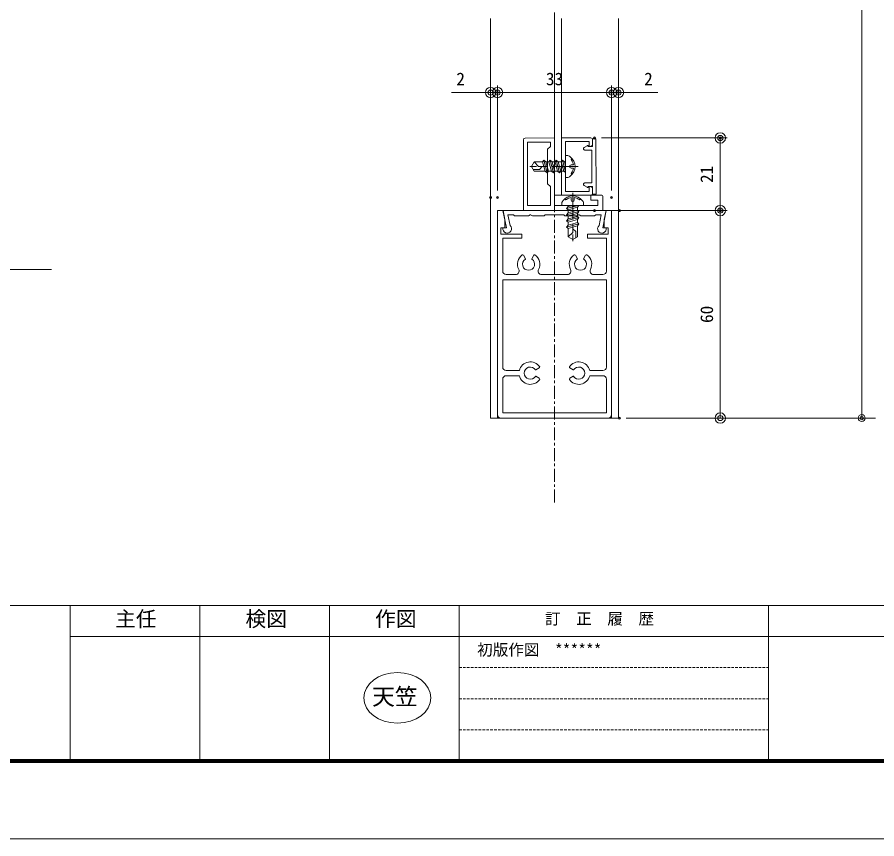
# Model space of a CAD drawing. Units: millimetres, scale not verified. Extents: x -631 to 631, y -445 to 446.
# Drawn here: x -250.1 to -1.4, y -445.5 to -207.9 of the extents above; entities that cross this region are included whole.
import ezdxf
from ezdxf.enums import TextEntityAlignment as Align

# ---------------------------------------------------------------- set-up
doc = ezdxf.new("R2010")
doc.units = ezdxf.units.MM
doc.header["$LTSCALE"] = 3
doc.header["$PDMODE"] = 32
doc.header["$PDSIZE"] = 0.6
doc.linetypes.add('USER1', pattern=[2, 1.25, -0.25, 0.25, -0.25])
doc.linetypes.add('USER3', pattern=[0.375, 0.25, -0.125])
for name, color, linetype, lineweight in [('0-0_0', 7, 'Continuous', 18), ('0-1_DEFPOINTS', 7, 'Continuous', 18), ('0-4_WAKU', 7, 'Continuous', 18), ('0-5_41_U+FF71_U+FF99_U+FF90', 6, 'Continuous', 18), ('0-6_CSLAYER2', 7, 'Continuous', 18)]:
    doc.layers.add(name, color=color, linetype=linetype, lineweight=lineweight)
doc.layers.add('0-2_MOJI', color=7, linetype='Continuous')
doc.layers.add('0-7_CSLAYER4', color=7, linetype='Continuous')
doc.styles.add('ＭＳ ゴシック', font='')
doc.styles.get('ＭＳ ゴシック').set_extended_font_data('MS Gothic')

# ---------------------------------------------------------------- blocks, each defined once
blk = doc.blocks.new('BLKF0043')
at = {"layer": '0-6_CSLAYER2'}
for p, q in [((243.822, 55.039), (243.822, 85.039)), ((244.622, 85.039), (243.822, 85.039)), ((259.547, 85.039), (244.597, 85.039)), ((245.097, 82.539), (244.597, 85.039)), ((259.047, 82.539), (259.547, 85.039)), ((260.322, 85.039), (259.522, 85.039)), ((260.322, 55.039), (260.322, 85.039)), ((245.641, 82.878), (245.328, 84.439)), ((246.122, 84.439), (245.328, 84.439)), ((246.272, 84.289), (246.122, 84.439)), ((246.272, 84.289), (246.122, 84.439)), ((246.272, 84.289), (248.285, 84.289)), ((248.285, 84.289), (248.531, 84.431)), ((248.858, 84.289), (248.612, 84.431)), ((250.572, 84.289), (248.858, 84.289)), ((250.572, 84.289), (250.722, 84.439)), ((253.572, 84.289), (255.285, 84.289)), ((255.285, 84.289), (255.531, 84.431)), ((255.858, 84.289), (255.612, 84.431)), ((257.872, 84.289), (255.858, 84.289)), ((257.872, 84.289), (258.022, 84.439)), ((258.022, 84.439), (258.815, 84.439)), ((258.502, 82.878), (258.815, 84.439)), ((244.322, 81.639), (244.322, 82.539)), ((244.897, 82.539), (244.322, 82.539)), ((245.097, 82.539), (244.609, 82.539)), ((259.047, 82.539), (259.534, 82.539)), ((259.247, 82.539), (259.822, 82.539)), ((259.822, 81.639), (259.822, 82.539)), ((247.322, 81.639), (244.322, 81.639)), ((247.322, 81.039), (244.572, 81.039)), ((244.572, 76.289), (244.572, 81.039)), ((247.322, 81.039), (247.322, 81.639)), ((256.822, 81.639), (259.822, 81.639)), ((256.822, 81.039), (256.822, 81.639)), ((256.822, 81.039), (259.572, 81.039)), ((259.572, 76.289), (259.572, 81.039)), ((247.862, 78.081), (247.576, 78.576)), ((248.776, 78.081), (249.062, 78.576)), ((255.367, 78.081), (255.081, 78.576)), ((256.281, 78.081), (256.567, 78.576)), ((252.072, 75.039), (244.572, 75.039)), ((244.572, 62.414), (244.572, 75.039)), ((246.444, 75.789), (245.072, 75.789)), ((252.072, 75.789), (250.194, 75.789)), ((252.072, 75.789), (253.949, 75.789)), ((252.072, 75.039), (259.572, 75.039)), ((257.699, 75.789), (259.072, 75.789)), ((259.572, 62.414), (259.572, 75.039)), ((249.363, 61.998), (249.858, 62.284)), ((254.78, 61.998), (254.285, 62.284)), ((246.99, 61.914), (245.072, 61.914)), ((246.991, 61.164), (245.072, 61.164)), ((249.363, 61.084), (249.858, 60.798)), ((254.78, 61.084), (254.285, 60.798)), ((257.152, 61.164), (259.072, 61.164)), ((257.153, 61.914), (259.072, 61.914)), ((244.572, 55.789), (244.572, 60.664)), ((259.572, 55.789), (259.572, 60.664)), ((261.322, 55.039), (242.822, 55.039)), ((259.572, 55.789), (244.572, 55.789))]:
    blk.add_line(p, q, dxfattribs=at)
for points in [[(244.897, 82.539), (244.897, 83.754), (244.622, 85.039)], [(259.247, 82.539), (259.247, 83.754), (259.522, 85.039)], [(253.572, 84.289), (253.422, 84.439), (250.722, 84.439)]]:
    blk.add_lwpolyline(points, dxfattribs=at)
for centre, radius, start, end in [((248.572, 84.339), 0.1, 90, 126.20402), ((248.572, 84.339), 0.1, 53.79598, 90), ((255.572, 84.339), 0.1, 90, 126.20402), ((255.572, 84.339), 0.1, 53.79598, 90), ((245.222, 82.414), 0.625, 168.46304, 47.88209), ((258.922, 82.414), 0.625, 132.11791, 11.53696), ((248.319, 77.289), 1.625, 124.05894, 208.07249), ((247.437, 78.448), 0.19, 42.65128, 98.26797), ((249.202, 78.448), 0.19, 81.73203, 137.34872), ((248.319, 77.289), 1.625, 331.92751, 55.94106), ((255.824, 77.289), 1.625, 124.05894, 208.07249), ((254.941, 78.448), 0.19, 42.65128, 98.26797), ((256.706, 78.448), 0.19, 81.73203, 137.34872), ((255.824, 77.289), 1.625, 331.92751, 55.94106), ((248.319, 77.289), 0.875, 122.69378, 270), ((247.819, 78.063), 0.0468, 299.38691, 21.98956), ((248.319, 77.289), 0.875, 270, 57.30622), ((248.82, 78.063), 0.0468, 158.01044, 240.61309), ((255.824, 77.289), 0.875, 122.69378, 270), ((255.323, 78.063), 0.0468, 299.38691, 21.98956), ((255.824, 77.289), 0.875, 270, 57.30622), ((256.324, 78.063), 0.0468, 158.01044, 240.61309), ((245.072, 76.289), 0.5, 180, 270), ((246.444, 76.289), 0.5, 270, 28.07249), ((250.194, 76.289), 0.5, 151.92751, 270), ((253.949, 76.289), 0.5, 270, 28.07249), ((257.699, 76.289), 0.5, 151.92751, 270), ((259.072, 76.289), 0.5, 270, 0), ((245.072, 62.414), 0.5, 180, 270), ((248.572, 61.541), 1.625, 34.05894, 166.73663), ((248.572, 61.541), 0.875, 32.69378, 180), ((249.73, 62.424), 0.19, 312.65128, 8.26797), ((254.413, 62.424), 0.19, 171.73203, 227.34872), ((255.572, 61.541), 1.625, 13.26337, 145.94106), ((255.572, 61.541), 0.875, 0, 147.30622), ((259.072, 62.414), 0.5, 270, 0), ((245.072, 60.664), 0.5, 90, 180), ((248.572, 61.541), 1.625, 193.42139, 325.94106), ((248.572, 61.541), 0.875, 180, 327.30622), ((249.346, 62.042), 0.0468, 209.38691, 291.98956), ((249.346, 61.041), 0.0468, 68.01044, 150.61309), ((255.572, 61.541), 1.625, 214.05894, 346.57861), ((254.797, 62.042), 0.0468, 248.01043, 330.61309), ((254.797, 61.041), 0.0468, 29.38691, 111.98956), ((255.572, 61.541), 0.875, 212.69378, 0), ((259.072, 60.664), 0.5, 0, 90), ((249.73, 60.659), 0.19, 351.73203, 47.34872), ((254.413, 60.659), 0.19, 132.65128, 188.26797), ((244.322, 55.539), 0.5, 180, 270), ((259.822, 55.539), 0.5, 270, 0)]:
    blk.add_arc(centre, radius, start, end, dxfattribs=at)
blk = doc.blocks.new('EDTIP_BLACKDOT_S')
at = {"layer": '0-0_0', "lineweight": 9}
blk.add_line((0, 0), (-1, 0), dxfattribs=at)
for radius in [0.5, 0.25]:
    blk.add_circle((0, 0), radius, dxfattribs=at)
blk = doc.blocks.new('D39')
at = {"layer": '0-6_CSLAYER2'}
for p, q in [((296.51, 55.039), (296.51, 350.813)), ((263.322, 55.039), (298.51, 55.039))]:
    blk.add_line(p, q, dxfattribs=at)
at = {"layer": '0-6_CSLAYER2', "rotation": 270}
blk.add_blockref('EDTIP_BLACKDOT_S', (296.51, 55.039), dxfattribs=at)
blk = doc.blocks.new('EDTIP_BLACKDOT_E')
at = {"layer": '0-0_0', "lineweight": 9}
blk.add_line((0, 0), (-1, 0), dxfattribs=at)
for radius in [0.5, 0.25]:
    blk.add_circle((0, 0), radius, dxfattribs=at)
blk = doc.blocks.new('D126')
at = {"layer": '0-0_0'}
for p, q in [((860.709, -354.465), (889.915, -354.465)), ((887.915, -411.465), (887.915, -357.465)), ((860.709, -414.465), (889.915, -414.465))]:
    blk.add_line(p, q, dxfattribs=at)
at = {"layer": '0-1_DEFPOINTS'}
for p in [(858.709, -354.465), (887.915, -354.465), (858.709, -414.465)]:
    blk.add_point(p, dxfattribs=at)
at = {"layer": '0-0_0', "xscale": 3, "yscale": 3}
for name, p, rotation in [('EDTIP_BLACKDOT_E', (887.915, -354.465), 90), ('EDTIP_BLACKDOT_S', (887.915, -414.465), 270)]:
    blk.add_blockref(name, p, dxfattribs=dict(at, rotation=rotation))
at = {"layer": '0-0_0', "style": 'ＭＳ ゴシック'}
blk.add_text('60', height=3.666, rotation=90, dxfattribs=at).set_placement((886.915, -386.965), align=Align.BOTTOM_LEFT)
blk = doc.blocks.new('D127')
at = {"layer": '0-0_0'}
for p, q in [((853.509, -333.465), (889.915, -333.465)), ((887.915, -351.465), (887.915, -336.465)), ((853.509, -354.465), (889.915, -354.465))]:
    blk.add_line(p, q, dxfattribs=at)
at = {"layer": '0-1_DEFPOINTS'}
for p in [(851.509, -333.465), (887.915, -333.465), (851.509, -354.465)]:
    blk.add_point(p, dxfattribs=at)
at = {"layer": '0-0_0', "xscale": 3, "yscale": 3}
for name, p, rotation in [('EDTIP_BLACKDOT_E', (887.915, -333.465), 90), ('EDTIP_BLACKDOT_S', (887.915, -354.465), 270)]:
    blk.add_blockref(name, p, dxfattribs=dict(at, rotation=rotation))
at = {"layer": '0-0_0', "style": 'ＭＳ ゴシック'}
blk.add_text('21', height=3.666, rotation=90, dxfattribs=at).set_placement((886.915, -346.465), align=Align.BOTTOM_LEFT)
blk = doc.blocks.new('D90')
at = {"layer": '0-0_0'}
for p, q in [((821.459, -348.665), (821.459, -318.315)), ((823.459, -348.665), (823.459, -318.315)), ((818.459, -320.315), (810.125, -320.315)), ((823.459, -320.315), (821.459, -320.315)), ((826.459, -320.315), (829.459, -320.315))]:
    blk.add_line(p, q, dxfattribs=at)
at = {"layer": '0-1_DEFPOINTS'}
for p in [(823.459, -320.315), (821.459, -350.665), (823.459, -350.665)]:
    blk.add_point(p, dxfattribs=at)
at = {"layer": '0-0_0', "xscale": 3, "yscale": 3}
blk.add_blockref('EDTIP_BLACKDOT_S', (821.459, -320.315), dxfattribs=at)
at = {"layer": '0-0_0', "xscale": 3, "yscale": 3, "rotation": 180}
blk.add_blockref('EDTIP_BLACKDOT_E', (823.459, -320.315), dxfattribs=at)
at = {"layer": '0-0_0', "style": 'ＭＳ ゴシック'}
blk.add_text('2', height=3.666, dxfattribs=at).set_placement((811.542, -319.315), align=Align.BOTTOM_LEFT)
blk = doc.blocks.new('D91')
at = {"layer": '0-0_0'}
for p, q in [((823.459, -348.665), (823.459, -318.315)), ((856.459, -348.665), (856.459, -318.315)), ((826.459, -320.315), (853.459, -320.315))]:
    blk.add_line(p, q, dxfattribs=at)
at = {"layer": '0-1_DEFPOINTS'}
for p in [(856.459, -320.315), (823.459, -350.665), (856.459, -350.665)]:
    blk.add_point(p, dxfattribs=at)
at = {"layer": '0-0_0', "xscale": 3, "yscale": 3, "rotation": 180}
blk.add_blockref('EDTIP_BLACKDOT_S', (823.459, -320.315), dxfattribs=at)
at = {"layer": '0-0_0', "xscale": 3, "yscale": 3}
blk.add_blockref('EDTIP_BLACKDOT_E', (856.459, -320.315), dxfattribs=at)
at = {"layer": '0-0_0', "style": 'ＭＳ ゴシック'}
blk.add_text('33', height=3.666, dxfattribs=at).set_placement((837.459, -319.315), align=Align.BOTTOM_LEFT)
blk = doc.blocks.new('D92')
at = {"layer": '0-0_0'}
for p, q in [((853.459, -320.315), (850.459, -320.315)), ((856.459, -320.315), (858.459, -320.315)), ((861.459, -320.315), (869.792, -320.315))]:
    blk.add_line(p, q, dxfattribs=at)
at = {"layer": '0-1_DEFPOINTS'}
for p in [(856.459, -320.315), (858.459, -320.315)]:
    blk.add_point(p, dxfattribs=at)
at = {"layer": '0-0_0', "xscale": 3, "yscale": 3}
blk.add_blockref('EDTIP_BLACKDOT_E', (856.459, -320.315), dxfattribs=at)
at = {"layer": '0-0_0', "xscale": 3, "yscale": 3, "rotation": 180}
blk.add_blockref('EDTIP_BLACKDOT_S', (858.459, -320.315), dxfattribs=at)
at = {"layer": '0-0_0', "style": 'ＭＳ ゴシック'}
blk.add_text('2', height=3.666, dxfattribs=at).set_placement((865.875, -319.315), align=Align.BOTTOM_LEFT)
blk = doc.blocks.new('BLKF0037')
at = {"layer": '0-6_CSLAYER2', "color": 6, "linetype": 'USER1'}
blk.add_line((393.071, 285.116), (393.071, 278.134), dxfattribs=at)
at = {"layer": '0-6_CSLAYER2', "color": 6}
for p, q in [((391.496, 283.625), (391.496, 283.316)), ((391.576, 283.882), (391.652, 283.991)), ((392.846, 284.438), (392.846, 284.106)), ((393.296, 284.438), (393.296, 284.106)), ((394.565, 283.882), (394.489, 283.991)), ((394.646, 283.625), (394.646, 283.316)), ((391.496, 283.316), (394.646, 283.316)), ((392.173, 282.447), (392.397, 282.154)), ((392.173, 282.447), (393.973, 281.965)), ((392.198, 283.316), (392.398, 283.056)), ((392.295, 283.316), (393.973, 282.867)), ((392.396, 283.056), (392.396, 282.619)), ((392.398, 283.056), (393.748, 282.694)), ((393.166, 283.316), (393.748, 283.16)), ((393.746, 283.316), (393.746, 283.161)), ((393.746, 282.695), (393.746, 282.259)), ((392.172, 281.549), (392.397, 281.256)), ((392.172, 281.549), (393.972, 281.067)), ((392.396, 282.156), (392.396, 281.721)), ((392.396, 281.258), (392.396, 280.82)), ((392.397, 282.154), (393.747, 281.793)), ((392.397, 281.256), (393.747, 280.894)), ((393.746, 281.793), (393.746, 281.36)), ((392.172, 280.648), (393.972, 280.165)), ((392.172, 280.648), (392.396, 280.354)), ((392.396, 280.354), (393.747, 279.993)), ((392.396, 280.354), (392.396, 278.779)), ((393.071, 279.931), (392.622, 279.53)), ((393.071, 279.381), (393.071, 279.931)), ((393.746, 280.894), (393.746, 280.459)), ((393.746, 279.993), (393.746, 278.779)), ((393.072, 278.389), (392.396, 278.779)), ((392.622, 279.53), (392.622, 278.649)), ((393.747, 278.779), (393.071, 279.381)), ((393.072, 278.389), (393.746, 278.779))]:
    blk.add_line(p, q, dxfattribs=at)
for points in [[(392.172, 282.447), (392.397, 282.62), (393.747, 282.258)], [(393.748, 283.16), (393.973, 282.867), (393.748, 282.694)], [(392.172, 281.549), (392.397, 281.722), (393.747, 281.36)], [(393.747, 282.258), (393.972, 281.965), (393.747, 281.793)], [(393.747, 281.36), (393.972, 281.067), (393.747, 280.894)], [(392.172, 280.648), (392.396, 280.82), (393.746, 280.459), (393.972, 280.165), (393.747, 279.993)]]:
    blk.add_lwpolyline(points, dxfattribs=at)
for centre, radius, start, end in [((391.946, 283.625), 0.45, 145.19182, 180), ((393.071, 282.873), 1.806, 38.23965, 141.76035), ((392.077, 284.268), 0.133, 172.20737, 305.45122), ((393.071, 282.873), 1.581, 98.18135, 125.45206), ((393.071, 284.106), 0.225, 180, 0), ((393.071, 282.873), 1.581, 54.54883, 81.81865), ((394.065, 284.27), 0.133, 234.54962, 7.78722), ((394.196, 283.625), 0.45, 0, 34.80818)]:
    blk.add_arc(centre, radius, start, end, dxfattribs=at)
blk = doc.blocks.new('BLKF0038')
at = {"layer": '0-6_CSLAYER2', "color": 6}
for p, q in [((382.144, 282.881), (382.534, 283.557)), ((384.109, 283.557), (382.534, 283.557)), ((384.109, 283.557), (383.747, 282.207)), ((384.402, 283.781), (383.92, 281.981)), ((384.402, 283.781), (384.109, 283.557)), ((385.012, 283.557), (384.574, 283.557)), ((385.011, 283.556), (384.649, 282.206)), ((385.304, 283.781), (384.821, 281.981)), ((385.304, 283.781), (385.011, 283.556)), ((385.911, 283.557), (385.475, 283.557)), ((385.909, 283.556), (385.547, 282.206)), ((386.202, 283.781), (385.72, 281.981)), ((386.202, 283.781), (385.909, 283.556)), ((386.811, 283.557), (386.373, 283.557)), ((386.811, 283.555), (386.449, 282.205)), ((387.071, 283.658), (386.621, 281.98)), ((387.071, 283.755), (386.811, 283.555)), ((387.38, 284.458), (387.071, 284.458)), ((387.071, 284.457), (387.071, 281.307)), ((387.636, 284.377), (387.746, 284.301)), ((382.144, 282.881), (382.533, 282.207)), ((383.284, 283.331), (382.404, 283.331)), ((382.534, 282.206), (383.136, 282.882)), ((383.136, 282.882), (383.685, 282.882)), ((383.685, 282.882), (383.284, 283.331)), ((387.071, 282.787), (386.915, 282.205)), ((388.193, 283.107), (387.86, 283.107)), ((388.193, 282.657), (387.86, 282.657)), ((383.747, 282.207), (382.533, 282.207)), ((384.649, 282.207), (384.213, 282.207)), ((385.548, 282.207), (385.115, 282.207)), ((386.449, 282.207), (386.013, 282.207)), ((387.071, 282.207), (386.915, 282.207)), ((387.38, 281.307), (387.071, 281.307)), ((387.636, 281.388), (387.746, 281.464))]:
    blk.add_line(p, q, dxfattribs=at)
at = {"layer": '0-6_CSLAYER2', "color": 6, "linetype": 'USER1'}
blk.add_line((388.871, 282.882), (381.889, 282.882), dxfattribs=at)
at = {"layer": '0-6_CSLAYER2', "color": 6}
for points in [[(384.402, 283.782), (384.575, 283.557), (384.213, 282.207), (383.92, 281.982), (383.747, 282.207)], [(385.304, 283.781), (385.476, 283.556), (385.115, 282.206)], [(386.202, 283.781), (386.375, 283.556), (386.013, 282.206)], [(385.115, 282.206), (384.821, 281.981), (384.649, 282.206)], [(386.013, 282.206), (385.72, 281.981), (385.547, 282.206)], [(386.915, 282.205), (386.621, 281.98), (386.449, 282.205)]]:
    blk.add_lwpolyline(points, dxfattribs=at)
for centre, radius, start, end in [((387.38, 284.008), 0.45, 55.19182, 90), ((386.628, 282.882), 1.806, 308.23965, 51.76034), ((388.023, 283.876), 0.133, 82.20737, 215.45122), ((386.628, 282.882), 1.581, 8.18135, 35.45206), ((387.86, 282.882), 0.225, 90, 270), ((386.628, 282.882), 1.581, 324.54883, 351.81865), ((387.38, 281.757), 0.45, 270, 304.80818), ((388.024, 281.888), 0.133, 144.54962, 277.78722)]:
    blk.add_arc(centre, radius, start, end, dxfattribs=at)

msp = doc.modelspace()

# ---------------------------------------------------------------- linework, layer by layer
at = {"layer": '0-0_0', "color": 4}
msp.add_line((-240.226, -280.822), (-560.168, -280.822), dxfattribs=at)
at = {"layer": '0-0_0'}
msp.add_ellipse((-140.122, -404.713), major_axis=(9.692, 0), ratio=0.755094, dxfattribs=at)
at = {"layer": '0-1_DEFPOINTS', "color": 5}
msp.add_line((-630.744, -445.476), (630.756, -445.476), dxfattribs=at)
at = {"layer": '0-4_WAKU'}
for p, q in [((-600.744, -377.976), (599.256, -377.976)), ((-234.744, -377.976), (-234.744, -422.976)), ((-197.244, -377.976), (-197.244, -422.976)), ((-159.744, -377.976), (-159.744, -422.976)), ((-122.244, -377.976), (-122.244, -422.976)), ((-32.744, -377.976), (-32.744, -422.976)), ((-234.744, -386.976), (-122.244, -386.976)), ((-122.244, -386.976), (-32.744, -386.976)), ((-32.744, -386.976), (80.256, -386.976)), ((-600.519, -422.751), (599.031, -422.751)), ((-600.294, -422.526), (598.806, -422.526)), ((-601.194, -423.426), (599.706, -423.426)), ((-600.969, -423.201), (599.481, -423.201)), ((-600.744, -422.976), (599.256, -422.976))]:
    msp.add_line(p, q, dxfattribs=at)
at = {"layer": '0-4_WAKU', "linetype": 'USER3'}
for p, q in [((-122.244, -395.976), (-32.744, -395.976)), ((-122.244, -404.976), (-32.744, -404.976)), ((-122.244, -413.976), (-32.744, -413.976))]:
    msp.add_line(p, q, dxfattribs=at)
at = {"layer": '0-5_41_U+FF71_U+FF99_U+FF90'}
for p, q in [((-86.099, -245.539), (-85.227, -245.035)), ((-92.44, -250.876), (-92.44, -251.214)), ((-85.22, -257.045), (-86.092, -256.542)), ((-83.644, -256.79), (-83.642, -259.04))]:
    msp.add_line(p, q, dxfattribs=at)
for points in [[(-80.642, -259.788), (-80.64, -263.788), (-103.64, -263.801), (-103.651, -243.301)], [(-103.152, -242.801), (-94.652, -242.796), (-94.647, -250.526), (-94.947, -251.046), (-94.647, -251.566), (-94.64, -262.296), (-89.91, -262.293)], [(-84.152, -242.79), (-92.652, -242.795), (-92.642, -259.295), (-84.142, -259.29)], [(-84.9, -245.19), (-84.9, -245.29), (-83.65, -245.29), (-83.652, -243.04), (-82.652, -243.039), (-82.642, -259.039), (-83.642, -259.04), (-83.644, -256.79), (-84.894, -256.79), (-84.894, -256.89)], [(-84.358, -245.267), (-83.651, -244.858), (-83.651, -243.29)], [(-84.65, -245.09), (-84.651, -243.79), (-91.451, -243.794), (-91.443, -258.294), (-84.643, -258.29), (-84.643, -256.99)], [(-85.939, -246.291), (-83.85, -246.29), (-83.844, -255.79), (-85.933, -255.791)], [(-92.44, -250.876), (-92.647, -250.745), (-92.44, -250.876)], [(-92.44, -251.214), (-92.647, -251.345), (-92.44, -251.214)], [(-83.642, -258.79), (-83.643, -257.221), (-84.351, -256.812)], [(-89.91, -262.293), (-89.39, -262.593), (-88.871, -262.293), (-82.14, -262.289), (-82.141, -260.789), (-84.141, -260.79), (-84.142, -259.29), (-81.142, -259.288)]]:
    msp.add_lwpolyline(points, dxfattribs=at)
msp.add_lwpolyline([(-95.851, -243.997), (-102.451, -244), (-102.44, -262.3), (-95.84, -262.297), (-95.844, -256.847), (-96.644, -256.047), (-96.65, -246.047), (-95.85, -245.247)], close=True, dxfattribs=at)
for centre, radius, start, end in [((-103.151, -243.301), 0.5, 90.03331, 180.03331), ((-84.151, -243.29), 0.5, 0.03331, 90.03331), ((-85.896, -245.889), 0.404, 119.95799, 276.18982), ((-85.1, -245.19), 0.2, 0.03331, 129.24036), ((-84.45, -245.09), 0.2, 180.03331, 302.60344), ((-92.547, -251.045), 0.2, 302.36684, 57.69978), ((-85.89, -256.193), 0.404, 83.8768, 240.10863), ((-85.094, -256.89), 0.2, 230.82626, 0.03331), ((-84.443, -256.99), 0.2, 57.46318, 180.03331), ((-84.142, -258.79), 0.5, 270.03331, 0.03331), ((-81.142, -259.788), 0.5, 0.03331, 90.03331)]:
    msp.add_arc(centre, radius, start, end, dxfattribs=at)
at = {"layer": '0-6_CSLAYER2', "linetype": 'USER1'}
msp.add_line((-94.642, 279.523), (-94.642, -348.411), dxfattribs=at)
at = {"layer": '0-6_CSLAYER2'}
for p, q in [((-113.142, -323.798), (-113.142, -208.201)), ((-94.64, -208.201), (-94.649, -259.295)), ((-92.64, -208.201), (-92.649, -259.295)), ((-76.142, -323.798), (-76.142, -208.201)), ((-92.649, -259.295), (-94.649, -259.295))]:
    msp.add_line(p, q, dxfattribs=at)

# ---------------------------------------------------------------- block references
at = {"layer": '0-0_0', "xscale": 2, "yscale": 2}
for name in ['D39', 'BLKF0043']:
    msp.add_blockref(name, (-598.785, -433.876), dxfattribs=at)
at = {"layer": '0-0_0'}
for name in ['D90', 'D91', 'D92', 'D127', 'D126']:
    msp.add_blockref(name, (-934.6, 90.667), dxfattribs=at)
at = {"layer": '0-7_CSLAYER4', "xscale": -2, "yscale": 2, "rotation": 270.03331}
for name, p in [('BLKF0037', (-657.622, -1037.515)), ('BLKF0038', (-654.705, -1036.763))]:
    msp.add_blockref(name, p, dxfattribs=at)

# ---------------------------------------------------------------- texts
at = {"layer": '0-0_0', "style": 'ＭＳ ゴシック'}
for s, height, p in [('初版作図\u3000******', 3.299, (-117.029, -393.458)), ('天笠', 4.839, (-147.432, -408.222))]:
    msp.add_text(s, height=height, dxfattribs=at).set_placement(p, align=Align.BOTTOM_LEFT)
at = {"layer": '0-2_MOJI', "style": 'ＭＳ ゴシック'}
for s, height, p in [('主任', 4.399, (-221.767, -385.399)), ('検図', 4.399, (-184.067, -385.399)), ('作図', 4.399, (-146.567, -385.399)), ('訂\u3000正\u3000履\u3000歴', 3.299, (-97.372, -384.458))]:
    msp.add_text(s, height=height, dxfattribs=at).set_placement(p, align=Align.BOTTOM_LEFT)

doc.saveas('drawing.dxf')
